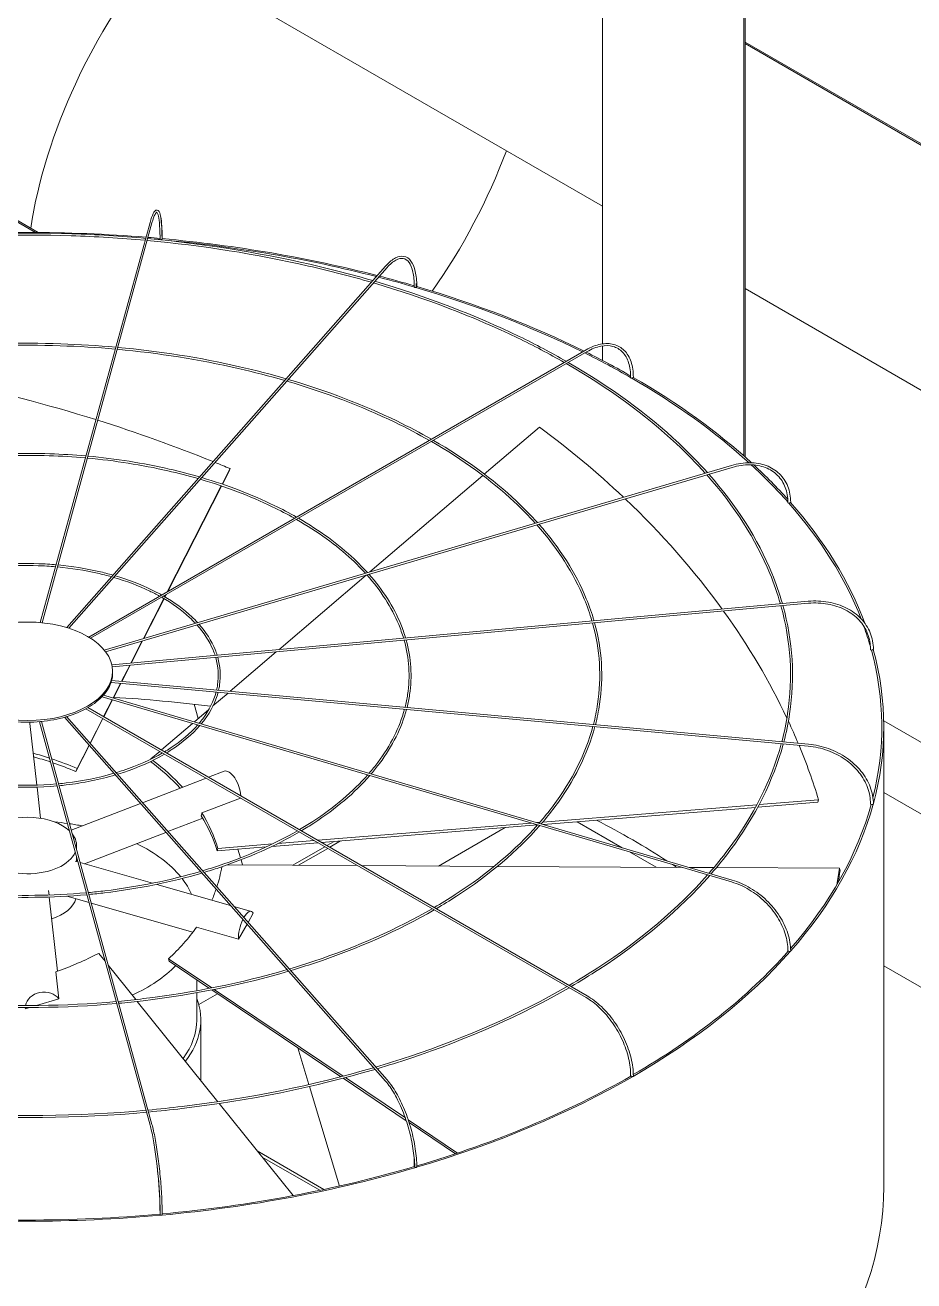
# Model space of a CAD drawing. Header units: millimetres. Extents: x -312439 to 477422, y -331570 to 212570.
# Drawn here: x 396408.2 to 396680.4, y 106368.8 to 106753.4 of the extents above; entities that cross this region are included whole.
import ezdxf

# ---------------------------------------------------------------- set-up
doc = ezdxf.new("R2010")
doc.units = ezdxf.units.MM

msp = doc.modelspace()

# ---------------------------------------------------------------- linework, layer by layer
at = {"color": 3, "linetype": 'Continuous', "lineweight": 0, "extrusion": (0, 0.816497, 0.57735)}
for p, q in [((396584.973, 106697.956), (396286.485, 106870.288)), ((396584.973, 106870.456), (396584.973, 106655.768)), ((396628.28, 106845.452), (396628.28, 106621.471)), ((396628.713, 106845.202), (396628.713, 106621.088)), ((396412.19, 106689.881), (396166.255, 106831.871)), ((397082.961, 106485.952), (396628.713, 106748.212)), ((397082.961, 106485.452), (396628.713, 106747.712)), ((397082.961, 106410.442), (396628.713, 106672.703)), ((396929.997, 106390.924), (396671.151, 106540.369)), ((396671.171, 106397.756), (396671.171, 106538.496)), ((396671.171, 106518.355), (396899.309, 106386.639)), ((396826.606, 106375.608), (396671.171, 106465.348))]:
    msp.add_line(p, q, dxfattribs=at)
at = {"color": 0, "linetype": 'Continuous', "lineweight": 0, "extrusion": (0, 0.816497, 0.57735)}
for p, q in [((396411.314, 106689.886), (396389.02, 106702.758)), ((396389.453, 106703.008), (396412.19, 106689.881)), ((396412.812, 106570.416), (396446.433, 106692.973)), ((396447.024, 106692.811), (396413.431, 106570.356)), ((396518.573, 106679.575), (396420.891, 106568.89)), ((396421.532, 106568.691), (396519.032, 106679.169)), ((396579.959, 106653.92), (396427.642, 106565.979)), ((396584.973, 106655.132), (396584.973, 106650.711)), ((396580.265, 106653.389), (396428.233, 106565.614)), ((396565.669, 106630.317), (396548.81, 106615.913)), ((396432.403, 106562.021), (396624.569, 106618.551)), ((396432.812, 106561.503), (396624.742, 106617.964)), ((396468.52, 106612.836), (396470.939, 106617.577)), ((396470.568, 106616.61), (396468.625, 106612.801)), ((396470.568, 106616.61), (396470.939, 106617.577)), ((396548.334, 106615.506), (396513.739, 106585.948)), ((396451.704, 106579.872), (396468.239, 106612.285)), ((396468.344, 106612.249), (396451.878, 106579.972)), ((396512.599, 106584.974), (396485.849, 106562.119)), ((396648.046, 106576.951), (396434.747, 106557.446)), ((396444.398, 106565.549), (396450.638, 106577.782)), ((396450.732, 106577.726), (396444.542, 106565.592)), ((396450.917, 106578.328), (396451.193, 106578.869)), ((396451.367, 106578.97), (396451.011, 106578.273)), ((396648.102, 106576.341), (396434.861, 106556.841)), ((396440.534, 106557.975), (396444.014, 106564.798)), ((396444.159, 106564.841), (396440.663, 106557.987)), ((396485.043, 106561.43), (396470.959, 106549.396)), ((396434.964, 106555.007), (396434.964, 106555.507)), ((396437.708, 106552.437), (396440.205, 106557.33)), ((396440.334, 106557.342), (396437.826, 106552.426)), ((396434.48, 106552.117), (396648.046, 106532.588)), ((396434.66, 106552.715), (396648.102, 106533.197)), ((396435.117, 106547.357), (396437.409, 106551.849)), ((396437.526, 106551.838), (396435.224, 106547.326)), ((396624.569, 106490.987), (396431.713, 106547.72)), ((396624.742, 106491.575), (396432.173, 106548.224)), ((396432.198, 106541.635), (396434.834, 106546.802)), ((396434.941, 106546.771), (396432.293, 106541.58)), ((396470.308, 106548.841), (396465.702, 106544.905)), ((396426.792, 106544.049), (396579.959, 106455.619)), ((396427.411, 106544.399), (396580.265, 106456.149)), ((396459.909, 106545.405), (396461.218, 106541.073)), ((396464.44, 106543.827), (396460.004, 106540.036)), ((396409.651, 106539.493), (396411.745, 106520.66)), ((396446.433, 106416.565), (396412.551, 106540.076)), ((396413.17, 106540.132), (396447.024, 106416.727)), ((396420.205, 106541.426), (396518.573, 106429.964)), ((396420.856, 106541.614), (396519.032, 106430.369)), ((396428.037, 106533.477), (396431.92, 106541.089)), ((396432.015, 106541.034), (396428.114, 106533.389)), ((396459.448, 106539.562), (396449.908, 106531.41)), ((396427.815, 106532.802), (396423.733, 106524.8)), ((396424.103, 106525.767), (396427.737, 106532.891)), ((396449.414, 106530.988), (396446.71, 106528.678)), ((396446.696, 106528.626), (396446.71, 106528.678)), ((396423.733, 106524.8), (396424.103, 106525.767)), ((396463.641, 106522.774), (396444.112, 106515.262)), ((396469.17, 106524.901), (396464.377, 106523.057)), ((396411.812, 106520.049), (396412.874, 106510.504)), ((396462.276, 106512.125), (396474.165, 106516.698)), ((396650.984, 106515.39), (396632.575, 106513.901)), ((396632.998, 106514.693), (396651.189, 106516.164)), ((396650.984, 106515.39), (396651.189, 106516.164)), ((396443.502, 106515.028), (396422.295, 106506.87)), ((396566.713, 106509.332), (396632.273, 106514.635)), ((396631.846, 106513.842), (396566.904, 106508.589)), ((396462.574, 106510.519), (396451.916, 106506.419)), ((396497.803, 106503.758), (396563.18, 106509.046)), ((396565.135, 106508.446), (396498.955, 106503.093)), ((396555.175, 106507.64), (396534.794, 106495.873)), ((396564.883, 106509.184), (396565.846, 106509.262)), ((396591.042, 106501.488), (396577.288, 106509.429)), ((396451.306, 106506.185), (396426.357, 106496.588)), ((396485.61, 106502.772), (396496.729, 106503.671)), ((396501.474, 106501.639), (396504.813, 106503.567)), ((396423.921, 106502.16), (396423.921, 106500.942)), ((396482.013, 106501.723), (396467.026, 106500.511)), ((396467.026, 106500.511), (396467.232, 106501.286)), ((396467.232, 106501.286), (396483.947, 106502.637)), ((396473.316, 106501.02), (396474.116, 106498.373)), ((396497.881, 106503.006), (396483.75, 106501.863)), ((396499.995, 106501.786), (396490.185, 106496.121)), ((396491.9, 106496.112), (396500.861, 106501.285)), ((396502.799, 106503.404), (396500.608, 106502.139)), ((396601.409, 106495.503), (396593.296, 106500.187)), ((396424.321, 106497.169), (396423.531, 106497.395)), ((396423.921, 106498.627), (396423.921, 106497.283)), ((396447.229, 106490.625), (396425.01, 106496.972)), ((396509.997, 106496.011), (396470.1, 106496.233)), ((396474.293, 106497.785), (396474.77, 106496.207)), ((396551.856, 106495.778), (396511.233, 106496.004)), ((396609.369, 106495.459), (396552.816, 106495.773)), ((396619.141, 106495.404), (396611.581, 106495.446)), ((396657.602, 106495.19), (396619.936, 106495.4)), ((396657.766, 106494.429), (396657.602, 106495.19)), ((396415.488, 106486.996), (396415.332, 106488.4)), ((396471.041, 106483.822), (396448.506, 106490.26)), ((396418.084, 106463.65), (396415.556, 106486.385)), ((396427.744, 106484.694), (396420.948, 106486.636)), ((396459.554, 106475.606), (396428.433, 106484.497)), ((396477.462, 106481.988), (396472.134, 106483.51)), ((396478.057, 106481.426), (396476.453, 106478.615)), ((396473.501, 106473.442), (396460.65, 106477.114)), ((396476.133, 106478.053), (396473.501, 106473.442)), ((396432.681, 106466.695), (396430.725, 106469.135)), ((396442.07, 106454.988), (396433.646, 106465.492)), ((396452.239, 106466.72), (396452.074, 106467.481)), ((396452.074, 106467.481), (396465.358, 106458.554)), ((396464.608, 106458.407), (396452.239, 106466.72)), ((396418.49, 106455.207), (396417.572, 106463.468)), ((396460.746, 106457.689), (396460.746, 106461.003)), ((396504.881, 106431.344), (396465.328, 106457.924)), ((396466.076, 106458.071), (396505.578, 106431.526)), ((396411.627, 106453.167), (396418.49, 106455.207)), ((396467.163, 106423.7), (396442.524, 106454.422)), ((396460.746, 106448.718), (396460.746, 106457.066)), ((396467.054, 106456.764), (396461.331, 106453.459)), ((396408.195, 106452.543), (396408.238, 106452.16)), ((396408.238, 106452.16), (396409.526, 106452.543)), ((396461.971, 106430.175), (396461.971, 106448.718)), ((396491.684, 106440.212), (396495.086, 106428.95)), ((396524.926, 106417.873), (396505.559, 106430.888)), ((396506.255, 106431.071), (396524.637, 106418.717)), ((396495.263, 106428.362), (396504.47, 106397.883)), ((396490.236, 106394.931), (396467.607, 106423.147)), ((396525.525, 106418.121), (396540.616, 106407.979)), ((396539.971, 106407.763), (396525.799, 106417.287)), ((396499.684, 106396.83), (396479.252, 106408.627)), ((396480.746, 106406.764), (396498.417, 106396.562))]:
    msp.add_line(p, q, dxfattribs=at)
at = {"color": 3, "linetype": 'Continuous', "lineweight": 0}
for centre, major_axis, start_param, end_param in [((396486.765, 106718.426), (55.374, 95.91), 1.283548, 2.1650752), ((396486.765, 106718.426), (55.374, 95.91), 4.5561904, 4.9996373), ((396408.946, 106397.756), (-262.225, 0), 0, 2.3561945), ((396408.946, 106397.756), (-262.225, 0), 2.3561945, 3.1415927)]:
    msp.add_ellipse(centre, major_axis=major_axis, ratio=0.5773503, start_param=start_param, end_param=end_param, dxfattribs=at)
at = {"color": 0, "linetype": 'Continuous', "lineweight": 0}
for centre, major_axis, ratio, start_param, end_param in [((396408.946, 106538.496), (-262.225, 0), 0.5773503, 4.5737285, 4.8518651), ((396408.946, 106538.496), (-262.225, 0), 0.5773503, 4.5571855, 4.5713361), ((396408.946, 106538.496), (-261.613, 0), 0.5773503, 4.556469, 4.5713736), ((396449.787, 106687.829), (0.306, -0.001), 0.5647458, 3.1415927, 4.5569919), ((396449.787, 106687.829), (0.306, -0.001), 0.5647458, 4.5569919, 6.1277883), ((396408.946, 106538.496), (-261.613, 0), 0.5773503, 4.2918428, 4.5551023), ((396449.835, 106688.003), (0.306, 0), 0.5773503, 5.7174869, 6.2831853), ((396408.946, 106538.496), (-262.225, 0), 0.5773503, 4.2917243, 4.5546375), ((396408.946, 106538.496), (-261.613, 0), 0.5773503, 4.242585, 4.2890574), ((396408.946, 106538.496), (-262.225, 0), 0.5773503, 4.2438111, 4.2889455), ((396527.677, 106673.217), (0.306, -0.003), 0.5659728, 3.1415927, 4.2460434), ((396527.677, 106673.217), (0.306, -0.003), 0.5659728, 4.2460434, 5.8168397), ((396408.946, 106538.496), (-261.613, 0), 0.5773503, 4.0051997, 4.2408431), ((396527.816, 106673.375), (0.306, 0), 0.5773503, 5.290332, 6.2831853), ((396408.946, 106538.496), (-262.225, 0), 0.5773503, 4.0050166, 4.2406095), ((396408.946, 106538.496), (-261.613, 0), 0.5773503, 3.9286416, 4.0018792), ((396408.946, 106538.496), (-262.225, 0), 0.5773503, 3.9309746, 4.001704), ((396409.316, 106496.78), (-236.033, 90.421), 0.5343599, 4.8289255, 5.0170065), ((396593.934, 106645.424), (0.306, -0.004), 0.5683066, 3.1415927, 3.9346429), ((396593.934, 106645.424), (0.306, -0.004), 0.5683066, 3.9346429, 5.5054392), ((396408.946, 106538.496), (-261.613, 0), 0.5773503, 3.7066773, 3.9265771), ((396594.15, 106645.549), (-0.306, 0), 0.5773503, 1.8326303, 3.1415927), ((396408.946, 106538.496), (-262.225, 0), 0.5773503, 3.705131, 3.9265633), ((396409.316, 106496.78), (-236.033, 90.421), 0.5343599, 4.6778989, 4.8264893), ((396409.151, 106496.588), (244.29, -64.884), 0.7560981, 0.9482496, 1.0897919), ((396409.316, 106496.78), (-236.033, 90.421), 0.5343599, 4.655659, 4.6753292), ((396408.946, 106538.496), (-261.613, 0), 0.5773503, 3.6151503, 3.7017035), ((396408.946, 106538.496), (-262.225, 0), 0.5773503, 3.6198551, 3.6998544), ((396409.151, 106496.588), (244.29, -64.884), 0.7560981, 0.7473423, 0.9452164), ((396642.073, 106607.171), (-0.306, 0.005), 0.5715189, 0, 0.4809344), ((396642.073, 106607.171), (-0.306, 0.005), 0.5715189, 0.4809344, 2.0517307), ((396408.946, 106538.496), (-261.613, 0), 0.5773503, 3.3623861, 3.6122993), ((396642.345, 106607.251), (-0.306, 0), 0.5773503, 1.5184711, 3.1415927), ((396408.946, 106538.496), (-262.225, 0), 0.5773503, 3.3525846, 3.6125039), ((396409.151, 106496.588), (244.29, -64.884), 0.7560981, 0.5676523, 0.7441319), ((396408.946, 106538.496), (-261.613, 0), 0.5773503, 3.3053341, 3.3466211), ((396667.381, 106562.201), (-0.306, 0.006), 0.5752952, 0, 0.1678974), ((396667.381, 106562.201), (-0.306, 0.006), 0.5752952, 0.1678974, 1.7386937), ((396408.946, 106538.496), (-261.613, 0), 0.5773503, 2.9976529, 3.2980059), ((396667.683, 106562.229), (-0.306, 0), 0.5773503, 1.2043118, 3.1415927), ((396408.946, 106538.496), (-262.225, 0), 0.5773503, 2.9856485, 3.2984345), ((396408.837, 106555.007), (-26.126, 0), 0.5773503, 2.9880814, 3.1415927), ((396408.837, 106555.007), (-26.126, 0), 0.5773503, 2.6739221, 2.9809447), ((396408.837, 106555.007), (-26.126, 0), 0.5773503, 2.3597628, 2.6667854), ((396408.946, 106397.256), (-261.613, 0), 0.5773503, 4.4965959, 4.611374), ((396408.837, 106555.007), (-26.126, 0), 0.5773503, 2.0456036, 2.3526262), ((396408.837, 106555.007), (-26.126, 0), 0.5773503, 1.417285, 1.7243076), ((396404.157, 106538.882), (-5.494, -0.611), 0.8148193, 3.1415927, 3.239858), ((396408.837, 106555.007), (-26.126, 0), 0.5773503, 1.7314443, 2.0384669), ((396409.151, 106496.588), (244.29, -64.884), 0.7560981, 0.5274276, 0.562586), ((396409.151, 106496.588), (244.29, -64.884), 0.7560981, 0.4379774, 0.5241031), ((396409.316, 106496.78), (56.639, -21.698), 0.5343599, 1.6636456, 1.7494756), ((396408.946, 106495.813), (-56.639, 21.698), 0.5343599, 4.7930664, 4.8825345), ((396409.316, 106496.78), (56.639, -21.698), 0.5343599, 1.5140664, 1.6514841), ((396408.946, 106495.813), (-56.639, 21.698), 0.5343599, 4.655659, 4.78086), ((396408.946, 106495.813), (58.621, -15.57), 0.7560981, 0.8715668, 1.0888975), ((396409.151, 106496.588), (58.621, -15.57), 0.7560981, 1.0889957, 1.0897919), ((396409.151, 106496.588), (58.621, -15.57), 0.7560981, 0.8588781, 1.0770864), ((396471.155, 106519.742), (-1.984, 5.159), 0.4527097, 4.0715694, 6.2831853), ((396408.946, 106495.813), (58.621, -15.57), 0.7560981, 0.4379774, 0.6726233), ((396409.151, 106496.588), (58.621, -15.57), 0.7560981, 0.4379774, 0.6748983), ((396408.946, 106538.496), (-261.613, 0), 0.5773503, 2.6753447, 2.9836943), ((396408.946, 106538.496), (-262.225, 0), 0.5773503, 2.6707914, 2.9843582), ((396667.381, 106514.917), (-0.306, 0.006), 0.5792658, 0, 1.4246091), ((396667.683, 106514.889), (-0.306, 0), 0.5773503, 0.8901525, 3.1415927), ((396408.946, 106502.16), (-14.976, 0), 0.5773503, 3.6916997, 5.4977871), ((396408.946, 106479.848), (-51.8, 0), 0.5773503, 4.4755897, 4.5522282), ((396408.946, 106479.848), (-51.8, 0), 0.5773503, 4.3841689, 4.46244), ((396408.946, 106397.256), (-261.613, 0), 0.5773503, 3.867145, 3.9833748), ((396408.946, 106502.16), (-14.976, 0), 0.5773503, 3.0357663, 3.5615783), ((396408.946, 106502.16), (-14.976, 0), 0.5773503, 0.1968015, 2.9056449), ((396408.946, 106479.848), (-51.8, 0), 0.5773503, 3.5810046, 4.0125195), ((396408.946, 106397.256), (-261.613, 0), 0.5773503, 3.8494737, 3.8569689), ((396408.946, 106479.848), (-51.8, 0), 0.5773503, 3.3906549, 3.5616615), ((396408.781, 106496.574), (59.282, 12.821), 0.7719474, 5.8595474, 5.99043), ((396408.781, 106496.574), (247.048, 53.431), 0.7719474, 5.9775334, 6.0030301), ((396408.946, 106495.813), (247.048, 53.431), 0.7719474, 5.9850347, 6.0030301), ((396408.781, 106496.574), (59.282, 12.821), 0.7719474, 5.7736505, 5.8452628), ((396408.946, 106487.253), (-14.976, 0), 0.5773503, 2.0838772, 2.9778132), ((396475.944, 106476.673), (1.518, 5.315), 0.3621096, 5.9116388, 7.2697762), ((396408.781, 106496.574), (59.282, 12.821), 0.7719474, 5.3512156, 5.5881365), ((396475.944, 106476.673), (1.518, 5.315), 0.3621096, 1.1204156, 2.3231422), ((396408.575, 106496.752), (-56.425, -22.248), 0.5660586, 1.5074553, 1.7443762), ((396408.946, 106538.496), (-262.225, 0), 0.5773503, 2.0421116, 2.6702774), ((396408.946, 106538.496), (-261.613, 0), 0.5773503, 2.358999, 2.669365), ((396642.073, 106469.947), (-0.306, 0.005), 0.5830421, 0, 1.1094484), ((396642.345, 106469.867), (-0.306, 0), 0.5773503, 0.5759933, 3.1415927), ((396408.946, 106479.848), (-51.8, 0), 0.5773503, 2.2375498, 2.6358707), ((396413.735, 106452.744), (5.494, 0.611), 0.8148193, 0.440938, 2.9148909), ((396408.946, 106448.718), (-53.025, 0), 0.5773503, 2.7158894, 3.3569527), ((396413.735, 106452.744), (5.494, 0.611), 0.8148193, 3.0505707, 3.1356266), ((396408.946, 106448.718), (-51.8, 0), 0.5773503, 2.7364581, 3.1415927), ((396408.946, 106538.496), (-261.613, 0), 0.5773503, 2.0437737, 2.355024), ((396593.934, 106431.693), (-0.306, 0.004), 0.5862544, 0, 0.7932918), ((396594.15, 106431.568), (-0.306, 0), 0.5773503, 0.261834, 3.1415927), ((396408.946, 106538.496), (-262.225, 0), 0.5773503, 1.7280308, 2.0415976), ((396408.946, 106538.496), (-261.613, 0), 0.5773503, 1.7289191, 2.0406845), ((396527.677, 106403.9), (-0.306, 0.003), 0.5885883, 0, 0.4763277), ((396527.816, 106403.743), (-0.306, 0), 0.5773503, 0, 3.1415927), ((396408.946, 106538.496), (-262.225, 0), 0.5773503, 1.4139544, 1.727034), ((396408.946, 106538.496), (-261.613, 0), 0.5773503, 1.41439, 1.726367), ((396449.787, 106389.289), (-0.306, 0.001), 0.5898153, 0, 0.1588369), ((396449.835, 106389.114), (-0.306, 0), 0.5773503, 0, 3.1415927)]:
    msp.add_ellipse(centre, major_axis=major_axis, ratio=ratio, start_param=start_param, end_param=end_param, dxfattribs=at)
msp.add_ellipse((396408.837, 106555.507), major_axis=(-26.126, 0), ratio=0.5773503, dxfattribs=at)
for points, knots in [([(396450.141, 106688.003), (396450.141, 106689.707), (396450.089, 106691.224), (396449.886, 106693.743), (396449.737, 106694.742), (396449.335, 106696.164), (396449.11, 106696.679), (396448.324, 106696.794), (396448.076, 106696.647), (396447.525, 106696.061), (396447.217, 106695.407), (396446.738, 106694.025), (396446.585, 106693.527), (396446.433, 106692.973)], [4.712389, 4.712389, 4.712389, 4.712389, 5.0265482, 5.0265482, 5.3407075, 5.3407075, 5.6548668, 5.6548668, 5.8236028, 5.8236028, 6.1377621, 6.1377621, 6.2831853, 6.2831853, 6.2831853, 6.2831853]), ([(396447.024, 106692.811), (396447.342, 106693.972), (396447.662, 106694.863), (396448.218, 106695.944), (396448.467, 106696.094), (396448.494, 106696.094), (396448.698, 106695.945), (396449.051, 106694.78), (396449.195, 106693.93), (396449.406, 106691.687), (396449.468, 106690.257), (396449.481, 106688.369), (396449.481, 106688.101), (396449.48, 106687.83)], [0, 0, 0, 0, 0.3152669, 0.3152669, 0.6094726, 0.6094726, 0.9267406, 0.9267406, 1.2208373, 1.2208373, 1.5356304, 1.5356304, 1.5863402, 1.5863402, 1.5863402, 1.5863402]), ([(396449.759, 106694.139), (396449.768, 106694.079), (396449.777, 106694.017), (396449.929, 106692.93), (396450.023, 106691.627), (396450.086, 106689.389), (396450.095, 106688.629), (396450.093, 106687.829)], [1.10131175, 1.10131175, 1.10131175, 1.10131175, 1.12076762, 1.12076762, 1.43803566, 1.43803566, 1.5863026, 1.5863026, 1.5863026, 1.5863026]), ([(396445.095, 106688.093), (396437.6, 106688.771), (396430.048, 106689.239), (396405.82, 106690.054), (396389.062, 106689.584), (396372.58, 106688.093)], [5.342386, 5.342386, 5.342386, 5.342386, 5.43953692, 5.43953692, 5.65318828, 5.65318828, 5.65318828, 5.65318828]), ([(396444.93, 106687.493), (396437.412, 106688.171), (396429.836, 106688.637), (396405.718, 106689.436), (396389.095, 106688.967), (396372.745, 106687.493)], [5.34285963, 5.34285963, 5.34285963, 5.34285963, 5.44045758, 5.44045758, 5.65271466, 5.65271466, 5.65271466, 5.65271466]), ([(396514.209, 106674.63), (396507.932, 106676.459), (396501.511, 106678.125), (396479.061, 106683.259), (396462.454, 106685.886), (396445.55, 106687.437)], [5.03043397, 5.03043397, 5.03043397, 5.03043397, 5.12064091, 5.12064091, 5.34017784, 5.34017784, 5.34017784, 5.34017784]), ([(396514.657, 106675.138), (396508.369, 106676.976), (396501.938, 106678.65), (396479.399, 106683.824), (396462.706, 106686.473), (396445.714, 106688.037)], [5.02911205, 5.02911205, 5.02911205, 5.02911205, 5.11935362, 5.11935362, 5.33970837, 5.33970837, 5.33970837, 5.33970837]), ([(396528.122, 106673.375), (396528.122, 106675.09), (396527.971, 106676.639), (396527.375, 106679.265), (396526.93, 106680.343), (396525.749, 106681.928), (396525.001, 106682.434), (396523.36, 106682.718), (396522.501, 106682.545), (396520.688, 106681.625), (396519.723, 106680.839), (396518.699, 106679.716), (396518.636, 106679.646), (396518.573, 106679.575)], [4.712389, 4.712389, 4.712389, 4.712389, 5.0265482, 5.0265482, 5.3407075, 5.3407075, 5.6548668, 5.6548668, 5.9484515, 5.9484515, 6.2626108, 6.2626108, 6.2831853, 6.2831853, 6.2831853, 6.2831853]), ([(396519.032, 106679.169), (396519.946, 106680.205), (396520.854, 106680.971), (396522.537, 106681.893), (396523.303, 106682.049), (396524.645, 106681.814), (396525.242, 106681.42), (396526.269, 106680.022), (396526.685, 106679.017), (396527.237, 106676.514), (396527.377, 106675.023), (396527.371, 106673.316), (396527.371, 106673.268), (396527.37, 106673.22)], [0, 0, 0, 0, 0.3146448, 0.3146448, 0.6289116, 0.6289116, 0.9461796, 0.9461796, 1.2634477, 1.2634477, 1.5772832, 1.5772832, 1.5863402, 1.5863402, 1.5863402, 1.5863402]), ([(396573.31, 106650.081), (396568.707, 106652.71), (396563.915, 106655.228), (396545.417, 106664.168), (396530.594, 106669.82), (396514.859, 106674.44)], [4.71777189, 4.71777189, 4.71777189, 4.71777189, 4.80086127, 4.80086127, 5.02732174, 5.02732174, 5.02732174, 5.02732174]), ([(396573.924, 106650.435), (396569.31, 106653.081), (396564.505, 106655.615), (396545.956, 106664.611), (396531.089, 106670.298), (396515.306, 106674.947)], [4.71590946, 4.71590946, 4.71590946, 4.71590946, 4.79913358, 4.79913358, 5.02600568, 5.02600568, 5.02600568, 5.02600568]), ([(396527.974, 106674.229), (396527.979, 106674.025), (396527.983, 106673.818), (396527.984, 106673.479), (396527.984, 106673.348), (396527.983, 106673.216)], [7.805980691, 7.805980691, 7.805980691, 7.805980691, 7.845140151, 7.845140151, 7.869416781, 7.869416781, 7.869416781, 7.869416781]), ([(396435.952, 106654.765), (396430.368, 106655.268), (396424.742, 106655.616), (396406.625, 106656.228), (396394.071, 106655.878), (396381.723, 106654.765)], [5.34296141, 5.34296141, 5.34296141, 5.34296141, 5.43938168, 5.43938168, 5.65261288, 5.65261288, 5.65261288, 5.65261288]), ([(396435.787, 106654.165), (396430.18, 106654.668), (396424.531, 106655.014), (396406.522, 106655.609), (396394.104, 106655.261), (396381.888, 106654.165)], [5.34359392, 5.34359392, 5.34359392, 5.34359392, 5.44060854, 5.44060854, 5.65198037, 5.65198037, 5.65198037, 5.65198037]), ([(396487.676, 106644.565), (396483.023, 106645.917), (396478.265, 106647.148), (396461.504, 106650.979), (396449.067, 106652.946), (396436.407, 106654.109)], [5.03177949, 5.03177949, 5.03177949, 5.03177949, 5.12085286, 5.12085286, 5.34001919, 5.34001919, 5.34001919, 5.34001919]), ([(396488.124, 106645.073), (396483.461, 106646.433), (396478.693, 106647.673), (396461.842, 106651.544), (396449.319, 106653.533), (396436.571, 106654.709)], [5.03001504, 5.03001504, 5.03001504, 5.03001504, 5.11913743, 5.11913743, 5.33939405, 5.33939405, 5.33939405, 5.33939405]), ([(396594.457, 106645.549), (396594.457, 106647.275), (396594.22, 106648.87), (396593.287, 106651.649), (396592.588, 106652.833), (396590.79, 106654.653), (396589.691, 106655.289), (396587.223, 106655.94), (396585.857, 106655.957), (396582.992, 106655.388), (396581.493, 106654.8), (396579.985, 106653.935), (396579.972, 106653.927), (396579.959, 106653.92)], [3.1415927, 3.1415927, 3.1415927, 3.1415927, 3.4557519, 3.4557519, 3.7699112, 3.7699112, 4.0826965, 4.0826965, 4.3954482, 4.3954482, 4.7096075, 4.7096075, 4.712389, 4.712389, 4.712389, 4.712389]), ([(396580.265, 106653.389), (396581.703, 106654.219), (396583.134, 106654.78), (396585.834, 106655.315), (396587.1, 106655.29), (396589.352, 106654.676), (396590.338, 106654.089), (396591.961, 106652.395), (396592.597, 106651.287), (396593.442, 106648.639), (396593.65, 106647.102), (396593.628, 106645.428)], [1.5707963, 1.5707963, 1.5707963, 1.5707963, 1.8880644, 1.8880644, 2.2053324, 2.2053324, 2.5226004, 2.5226004, 2.8398685, 2.8398685, 3.1571365, 3.1571365, 3.1571365, 3.1571365]), ([(396616.502, 106616.178), (396613.765, 106619.231), (396610.826, 106622.224), (396598.145, 106634.059), (396586.787, 106642.327), (396573.924, 106649.729)], [4.40451603, 4.40451603, 4.40451603, 4.40451603, 4.48100319, 4.48100319, 4.71406654, 4.71406654, 4.71406654, 4.71406654]), ([(396617.152, 106616.369), (396614.42, 106619.431), (396611.486, 106622.433), (396598.796, 106634.329), (396587.42, 106642.642), (396574.537, 106650.082)], [4.40270972, 4.40270972, 4.40270972, 4.40270972, 4.47899466, 4.47899466, 4.71221436, 4.71221436, 4.71221436, 4.71221436]), ([(396531.986, 106626.223), (396528.593, 106628.153), (396525.064, 106630.004), (396511.256, 106636.673), (396500.133, 106640.912), (396488.326, 106644.376)], [4.7196458, 4.7196458, 4.7196458, 4.7196458, 4.80114658, 4.80114658, 5.02763075, 5.02763075, 5.02763075, 5.02763075]), ([(396532.6, 106626.577), (396529.196, 106628.524), (396525.654, 106630.39), (396511.794, 106637.116), (396500.628, 106641.39), (396488.773, 106644.883)], [4.71715813, 4.71715813, 4.71715813, 4.71715813, 4.79884427, 4.79884427, 5.02587671, 5.02587671, 5.02587671, 5.02587671]), ([(396564.435, 106600.861), (396562.424, 106603.092), (396560.269, 106605.28), (396550.802, 106614.108), (396542.268, 106620.316), (396532.601, 106625.871)], [4.40671458, 4.40671458, 4.40671458, 4.40671458, 4.48133637, 4.48133637, 4.71470569, 4.71470569, 4.71470569, 4.71470569]), ([(396565.086, 106601.053), (396563.079, 106603.292), (396560.929, 106605.489), (396551.454, 106614.378), (396542.901, 106620.63), (396533.214, 106626.224)], [4.40429576, 4.40429576, 4.40429576, 4.40429576, 4.47865981, 4.47865981, 4.7122362, 4.7122362, 4.7122362, 4.7122362]), ([(396426.812, 106621.448), (396423.138, 106621.777), (396419.438, 106622.005), (396407.428, 106622.412), (396399.078, 106622.183), (396390.863, 106621.448)], [5.34408303, 5.34408303, 5.34408303, 5.34408303, 5.43906993, 5.43906993, 5.65149126, 5.65149126, 5.65149126, 5.65149126]), ([(396426.647, 106620.848), (396422.95, 106621.177), (396419.226, 106621.403), (396407.326, 106621.794), (396399.111, 106621.567), (396391.028, 106620.848)], [5.34503474, 5.34503474, 5.34503474, 5.34503474, 5.44090812, 5.44090812, 5.65053954, 5.65053954, 5.65053954, 5.65053954]), ([(396461.151, 106614.509), (396458.12, 106615.384), (396455.023, 106616.182), (396443.948, 106618.71), (396435.682, 106620.017), (396427.267, 106620.792)], [5.03439168, 5.03439168, 5.03439168, 5.03439168, 5.12127422, 5.12127422, 5.3396756, 5.3396756, 5.3396756, 5.3396756]), ([(396461.599, 106615.017), (396458.558, 106615.9), (396455.45, 106616.707), (396444.286, 106619.275), (396435.934, 106620.604), (396427.432, 106621.392)], [5.03173968, 5.03173968, 5.03173968, 5.03173968, 5.11870396, 5.11870396, 5.33874043, 5.33874043, 5.33874043, 5.33874043]), ([(396642.652, 106607.251), (396642.652, 106608.984), (396642.352, 106610.633), (396641.177, 106613.603), (396640.3, 106614.922), (396638.059, 106617.089), (396636.696, 106617.937), (396633.625, 106619.078), (396631.918, 106619.372), (396628.329, 106619.385), (396626.448, 106619.104), (396624.569, 106618.551)], [4.712389, 4.712389, 4.712389, 4.712389, 5.0265482, 5.0265482, 5.3407075, 5.3407075, 5.6548668, 5.6548668, 5.969026, 5.969026, 6.2831853, 6.2831853, 6.2831853, 6.2831853]), ([(396639.503, 106576.169), (396638.616, 106579.278), (396637.539, 106582.369), (396631.961, 106595.906), (396625.459, 106606.082), (396616.953, 106615.672)], [4.09036759, 4.09036759, 4.09036759, 4.09036759, 4.16055829, 4.16055829, 4.40029723, 4.40029723, 4.40029723, 4.40029723]), ([(396640.124, 106576.226), (396639.238, 106579.345), (396638.163, 106582.446), (396632.591, 106596.036), (396626.095, 106606.246), (396617.602, 106615.863)], [4.08953528, 4.08953528, 4.08953528, 4.08953528, 4.15944113, 4.15944113, 4.39851052, 4.39851052, 4.39851052, 4.39851052]), ([(396624.742, 106617.964), (396626.558, 106618.498), (396628.371, 106618.765), (396631.805, 106618.742), (396633.427, 106618.452), (396636.319, 106617.352), (396637.59, 106616.542), (396639.664, 106614.484), (396640.469, 106613.235), (396641.534, 106610.412), (396641.794, 106608.837), (396641.766, 106607.176)], [0, 0, 0, 0, 0.317268, 0.317268, 0.6345361, 0.6345361, 0.9518041, 0.9518041, 1.2690722, 1.2690722, 1.5863402, 1.5863402, 1.5863402, 1.5863402]), ([(396490.671, 106602.369), (396488.486, 106603.604), (396486.217, 106604.789), (396477.097, 106609.188), (396469.677, 106612.013), (396461.801, 106614.32)], [4.72327264, 4.72327264, 4.72327264, 4.72327264, 4.80171455, 4.80171455, 5.02817129, 5.02817129, 5.02817129, 5.02817129]), ([(396491.286, 106602.725), (396489.089, 106603.975), (396486.807, 106605.175), (396477.636, 106609.631), (396470.172, 106612.49), (396462.249, 106614.827)], [4.71952861, 4.71952861, 4.71952861, 4.71952861, 4.7982649, 4.7982649, 5.02554265, 5.02554265, 5.02554265, 5.02554265]), ([(396512.374, 106585.546), (396511.088, 106586.958), (396509.715, 106588.344), (396503.463, 106594.167), (396497.754, 106598.311), (396491.288, 106602.018)], [4.41096312, 4.41096312, 4.41096312, 4.41096312, 4.4820009, 4.4820009, 4.71586354, 4.71586354, 4.71586354, 4.71586354]), ([(396513.027, 106585.738), (396511.745, 106587.159), (396510.376, 106588.553), (396504.114, 106594.437), (396498.388, 106598.625), (396491.901, 106602.372)], [4.40730528, 4.40730528, 4.40730528, 4.40730528, 4.47799052, 4.47799052, 4.71216027, 4.71216027, 4.71216027, 4.71216027]), ([(396581.792, 106570.892), (396581.138, 106573.154), (396580.349, 106575.403), (396576.184, 106585.502), (396571.291, 106593.15), (396564.887, 106600.356)], [4.09258463, 4.09258463, 4.09258463, 4.09258463, 4.16074385, 4.16074385, 4.40108815, 4.40108815, 4.40108815, 4.40108815]), ([(396582.413, 106570.949), (396581.76, 106573.221), (396580.974, 106575.48), (396576.814, 106585.633), (396571.927, 106593.314), (396565.536, 106600.547)], [4.09145544, 4.09145544, 4.09145544, 4.09145544, 4.15925512, 4.15925512, 4.39870409, 4.39870409, 4.39870409, 4.39870409]), ([(396417.672, 106588.131), (396415.909, 106588.285), (396414.134, 106588.393), (396408.233, 106588.597), (396404.085, 106588.488), (396400.003, 106588.131)], [5.34742678, 5.34742678, 5.34742678, 5.34742678, 5.43812478, 5.43812478, 5.64814751, 5.64814751, 5.64814751, 5.64814751]), ([(396417.507, 106587.531), (396415.721, 106587.685), (396413.922, 106587.791), (396408.13, 106587.979), (396404.118, 106587.872), (396400.167, 106587.531)], [5.34934775, 5.34934775, 5.34934775, 5.34934775, 5.44178794, 5.44178794, 5.64622654, 5.64622654, 5.64622654, 5.64622654]), ([(396434.625, 106584.452), (396433.217, 106584.85), (396431.781, 106585.216), (396426.393, 106586.441), (396422.297, 106587.089), (396418.127, 106587.475)], [5.04221465, 5.04221465, 5.04221465, 5.04221465, 5.12251796, 5.12251796, 5.33864709, 5.33864709, 5.33864709, 5.33864709]), ([(396435.074, 106584.961), (396433.655, 106585.368), (396432.208, 106585.741), (396426.731, 106587.006), (396422.549, 106587.676), (396418.292, 106588.075)], [5.03687901, 5.03687901, 5.03687901, 5.03687901, 5.11739529, 5.11739529, 5.33679188, 5.33679188, 5.33679188, 5.33679188]), ([(396449.971, 106578.871), (396448.983, 106579.426), (396447.961, 106579.96), (396443.477, 106582.146), (396439.717, 106583.591), (396435.724, 106584.772)], [4.72658474, 4.72658474, 4.72658474, 4.72658474, 4.79652126, 4.79652126, 5.0245472, 5.0245472, 5.0245472, 5.0245472]), ([(396524.083, 106565.615), (396523.661, 106567.033), (396523.161, 106568.444), (396520.409, 106575.107), (396517.127, 106580.222), (396512.829, 106585.042)], [4.09685918, 4.09685918, 4.09685918, 4.09685918, 4.16111414, 4.16111414, 4.40251946, 4.40251946, 4.40251946, 4.40251946]), ([(396524.705, 106565.672), (396524.285, 106567.101), (396523.786, 106568.521), (396521.039, 106575.237), (396517.763, 106580.386), (396513.478, 106585.233)], [4.09510983, 4.09510983, 4.09510983, 4.09510983, 4.15888353, 4.15888353, 4.39893942, 4.39893942, 4.39893942, 4.39893942]), ([(396449.353, 106578.514), (396448.378, 106579.053), (396447.37, 106579.573), (396442.939, 106581.704), (396439.222, 106583.113), (396435.276, 106584.265)], [4.73414686, 4.73414686, 4.73414686, 4.73414686, 4.80339703, 4.80339703, 5.02979007, 5.02979007, 5.02979007, 5.02979007]), ([(396460.308, 106570.23), (396459.75, 106570.824), (396459.161, 106571.408), (396456.123, 106574.225), (396453.241, 106576.306), (396449.974, 106578.166)], [4.42373247, 4.42373247, 4.42373247, 4.42373247, 4.48397953, 4.48397953, 4.71933502, 4.71933502, 4.71933502, 4.71933502]), ([(396460.965, 106570.423), (396460.409, 106571.025), (396459.823, 106571.617), (396456.774, 106574.495), (396453.874, 106576.621), (396450.588, 106578.52)], [4.41624247, 4.41624247, 4.41624247, 4.41624247, 4.47598634, 4.47598634, 4.71193426, 4.71193426, 4.71193426, 4.71193426]), ([(396667.989, 106562.229), (396667.989, 106563.965), (396667.656, 106565.673), (396666.357, 106568.859), (396665.392, 106570.336), (396662.927, 106572.915), (396661.429, 106574.016), (396658.049, 106575.737), (396656.168, 106576.357), (396652.206, 106577.059), (396650.126, 106577.141), (396648.046, 106576.951)], [4.712389, 4.712389, 4.712389, 4.712389, 5.0265482, 5.0265482, 5.3407075, 5.3407075, 5.6548668, 5.6548668, 5.969026, 5.969026, 6.2831853, 6.2831853, 6.2831853, 6.2831853]), ([(396639.935, 106533.944), (396640.691, 106536.8), (396641.287, 106539.67), (396643.388, 106553.548), (396642.698, 106564.664), (396639.672, 106575.57)], [3.77541609, 3.77541609, 3.77541609, 3.77541609, 3.83978539, 3.83978539, 4.08585643, 4.08585643, 4.08585643, 4.08585643]), ([(396640.553, 106533.888), (396641.307, 106536.751), (396641.902, 106539.628), (396643.999, 106553.544), (396643.31, 106564.694), (396640.292, 106575.627)], [3.77616248, 3.77616248, 3.77616248, 3.77616248, 3.84020832, 3.84020832, 4.08505688, 4.08505688, 4.08505688, 4.08505688]), ([(396648.102, 106576.341), (396650.118, 106576.525), (396652.132, 106576.443), (396655.955, 106575.754), (396657.764, 106575.149), (396660.995, 106573.478), (396662.417, 106572.413), (396664.736, 106569.934), (396665.633, 106568.521), (396666.818, 106565.483), (396667.105, 106563.858), (396667.074, 106562.207)], [6.2831853, 6.2831853, 6.2831853, 6.2831853, 6.6004533, 6.6004533, 6.9177214, 6.9177214, 7.2349894, 7.2349894, 7.5522575, 7.5522575, 7.8695255, 7.8695255, 7.8695255, 7.8695255]), ([(396466.367, 106560.337), (396466.183, 106560.913), (396465.972, 106561.486), (396464.633, 106564.711), (396462.963, 106567.294), (396460.77, 106569.727)], [4.10975269, 4.10975269, 4.10975269, 4.10975269, 4.16221832, 4.16221832, 4.40682155, 4.40682155, 4.40682155, 4.40682155]), ([(396466.991, 106560.394), (396466.808, 106560.98), (396466.598, 106561.563), (396465.264, 106564.842), (396463.599, 106567.459), (396461.421, 106569.919)], [4.10592526, 4.10592526, 4.10592526, 4.10592526, 4.15777238, 4.15777238, 4.39963811, 4.39963811, 4.39963811, 4.39963811]), ([(396582.23, 106539.221), (396582.772, 106541.295), (396583.201, 106543.378), (396584.771, 106553.737), (396584.248, 106562.094), (396581.962, 106570.293)], [3.77736844, 3.77736844, 3.77736844, 3.77736844, 3.83971259, 3.83971259, 4.08656564, 4.08656564, 4.08656564, 4.08656564]), ([(396582.848, 106539.164), (396583.388, 106541.245), (396583.816, 106543.336), (396585.382, 106553.733), (396584.86, 106562.124), (396582.582, 106570.349)], [3.77834287, 3.77834287, 3.77834287, 3.77834287, 3.84027623, 3.84027623, 4.08549455, 4.08549455, 4.08549455, 4.08549455]), ([(396525.139, 106544.442), (396525.467, 106545.744), (396525.73, 106547.051), (396526.764, 106553.929), (396526.41, 106559.558), (396524.876, 106565.073)], [3.78251471, 3.78251471, 3.78251471, 3.78251471, 3.8404098, 3.8404098, 4.0861992, 4.0861992, 4.0861992, 4.0861992]), ([(396524.522, 106544.498), (396524.851, 106545.793), (396525.115, 106547.094), (396526.153, 106553.934), (396525.798, 106559.528), (396524.256, 106565.016)], [3.78111281, 3.78111281, 3.78111281, 3.78111281, 3.83956511, 3.83956511, 4.08781837, 4.08781837, 4.08781837, 4.08781837]), ([(396466.808, 106549.776), (396466.929, 106550.291), (396467.029, 106550.809), (396467.536, 106554.13), (396467.348, 106556.961), (396466.549, 106559.739)], [3.79241111, 3.79241111, 3.79241111, 3.79241111, 3.83910744, 3.83910744, 4.09159713, 4.09159713, 4.09159713, 4.09159713]), ([(396467.424, 106549.719), (396467.544, 106550.242), (396467.644, 106550.767), (396468.146, 106554.126), (396467.96, 106556.991), (396467.169, 106559.796)], [3.79485754, 3.79485754, 3.79485754, 3.79485754, 3.8407928, 3.8407928, 4.08828416, 4.08828416, 4.08828416, 4.08828416]), ([(396461.476, 106539.603), (396461.857, 106540.055), (396462.22, 106540.512), (396464.53, 106543.597), (396465.907, 106546.361), (396466.657, 106549.174)], [3.47410339, 3.47410339, 3.47410339, 3.47410339, 3.51894345, 3.51894345, 3.77424927, 3.77424927, 3.77424927, 3.77424927]), ([(396462.116, 106539.415), (396462.46, 106539.829), (396462.789, 106540.248), (396465.108, 106543.362), (396466.516, 106546.209), (396467.276, 106549.118)], [3.48078418, 3.48078418, 3.48078418, 3.48078418, 3.52099532, 3.52099532, 3.77722211, 3.77722211, 3.77722211, 3.77722211]), ([(396513.538, 106524.288), (396514.484, 106525.385), (396515.378, 106526.496), (396520.11, 106532.825), (396522.852, 106538.308), (396524.364, 106543.897)], [3.46491265, 3.46491265, 3.46491265, 3.46491265, 3.51947788, 3.51947788, 3.77207122, 3.77207122, 3.77207122, 3.77207122]), ([(396514.182, 106524.099), (396515.089, 106525.158), (396515.947, 106526.232), (396520.688, 106532.59), (396523.461, 106538.157), (396524.983, 106543.841)], [3.46836695, 3.46836695, 3.46836695, 3.46836695, 3.52050672, 3.52050672, 3.77360482, 3.77360482, 3.77360482, 3.77360482]), ([(396450.852, 106530.866), (396451.447, 106531.22), (396452.03, 106531.581), (396455.931, 106534.112), (396458.775, 106536.521), (396461.037, 106539.094)], [3.15594616, 3.15594616, 3.15594616, 3.15594616, 3.1998122, 3.1998122, 3.45718678, 3.45718678, 3.45718678, 3.45718678]), ([(396451.459, 106530.515), (396451.964, 106530.82), (396452.459, 106531.129), (396456.404, 106533.691), (396459.351, 106536.205), (396461.684, 106538.904)], [3.16311142, 3.16311142, 3.16311142, 3.16311142, 3.20013863, 3.20013863, 3.46418527, 3.46418527, 3.46418527, 3.46418527]), ([(396565.597, 106508.974), (396567.11, 106510.714), (396568.536, 106512.48), (396575.69, 106522.053), (396579.797, 106530.256), (396582.07, 106538.621)], [3.46185589, 3.46185589, 3.46185589, 3.46185589, 3.51965328, 3.51965328, 3.77134922, 3.77134922, 3.77134922, 3.77134922]), ([(396566.243, 106508.784), (396567.715, 106510.488), (396569.105, 106512.216), (396576.268, 106521.818), (396580.406, 106530.104), (396582.69, 106538.564)], [3.46418406, 3.46418406, 3.46418406, 3.46418406, 3.52033986, 3.52033986, 3.7723822, 3.7723822, 3.7723822, 3.7723822]), ([(396435.988, 106524.468), (396436.728, 106524.691), (396437.46, 106524.924), (396442.585, 106526.635), (396446.651, 106528.438), (396450.243, 106530.51)], [2.837842, 2.837842, 2.837842, 2.837842, 2.88061564, 2.88061564, 3.14113288, 3.14113288, 3.14113288, 3.14113288]), ([(396617.647, 106493.662), (396619.731, 106496.049), (396621.691, 106498.472), (396631.267, 106511.289), (396636.738, 106522.208), (396639.774, 106533.344)], [3.46025293, 3.46025293, 3.46025293, 3.46025293, 3.51974047, 3.51974047, 3.77090484, 3.77090484, 3.77090484, 3.77090484]), ([(396618.294, 106493.472), (396620.337, 106495.822), (396622.261, 106498.208), (396631.845, 106511.054), (396637.347, 106522.056), (396640.393, 106533.287)], [3.4620089, 3.4620089, 3.4620089, 3.4620089, 3.52025567, 3.52025567, 3.77168417, 3.77168417, 3.77168417, 3.77168417]), ([(396648.046, 106532.588), (396650.062, 106532.403), (396652.078, 106531.952), (396655.909, 106530.562), (396657.723, 106529.623), (396660.967, 106527.353), (396662.396, 106526.022), (396664.727, 106523.104), (396665.628, 106521.517), (396666.818, 106518.249), (396667.105, 106516.568), (396667.074, 106514.923)], [0, 0, 0, 0, 0.317268, 0.317268, 0.6345361, 0.6345361, 0.9518041, 0.9518041, 1.2690722, 1.2690722, 1.5863402, 1.5863402, 1.5863402, 1.5863402]), ([(396667.989, 106514.889), (396667.989, 106516.626), (396667.657, 106518.39), (396666.363, 106521.8), (396665.402, 106523.446), (396662.949, 106526.46), (396661.458, 106527.829), (396658.09, 106530.16), (396656.215, 106531.121), (396652.26, 106532.545), (396650.182, 106533.007), (396648.102, 106533.197)], [4.712389, 4.712389, 4.712389, 4.712389, 5.0265482, 5.0265482, 5.3407075, 5.3407075, 5.6548668, 5.6548668, 5.969026, 5.969026, 6.2831853, 6.2831853, 6.2831853, 6.2831853]), ([(396436.433, 106523.963), (396437.065, 106524.156), (396437.692, 106524.356), (396442.899, 106526.09), (396447.13, 106527.976), (396450.855, 106530.157)], [2.84298262, 2.84298262, 2.84298262, 2.84298262, 2.8793398, 2.8793398, 3.14846238, 3.14846238, 3.14846238, 3.14846238]), ([(396418.399, 106521.072), (396419.194, 106521.148), (396419.987, 106521.233), (396425.829, 106521.935), (396430.74, 106522.929), (396435.341, 106524.275)], [2.52003494, 2.52003494, 2.52003494, 2.52003494, 2.56128493, 2.56128493, 2.82541727, 2.82541727, 2.82541727, 2.82541727]), ([(396418.564, 106520.472), (396419.277, 106520.541), (396419.989, 106520.618), (396425.936, 106521.323), (396431.028, 106522.357), (396435.788, 106523.769)], [2.52186126, 2.52186126, 2.52186126, 2.52186126, 2.55867334, 2.55867334, 2.83065097, 2.83065097, 2.83065097, 2.83065097]), ([(396492.167, 106507.012), (396493.566, 106507.832), (396494.928, 106508.672), (396502.896, 106513.842), (396508.571, 106518.645), (396513.095, 106523.78)], [3.14877196, 3.14877196, 3.14877196, 3.14877196, 3.19991213, 3.19991213, 3.45646828, 3.45646828, 3.45646828, 3.45646828]), ([(396492.777, 106506.66), (396494.083, 106507.431), (396495.357, 106508.22), (396503.369, 106513.421), (396509.148, 106518.329), (396513.742, 106523.59)], [3.15241617, 3.15241617, 3.15241617, 3.15241617, 3.2000755, 3.2000755, 3.46000178, 3.46000178, 3.46000178, 3.46000178]), ([(396399.73, 106520.414), (396400.446, 106520.35), (396401.165, 106520.293), (396407.218, 106519.878), (396412.638, 106519.936), (396417.944, 106520.414)], [2.20116261, 2.20116261, 2.20116261, 2.20116261, 2.23802396, 2.23802396, 2.51122637, 2.51122637, 2.51122637, 2.51122637]), ([(396399.895, 106521.015), (396400.646, 106520.948), (396401.399, 106520.889), (396407.345, 106520.495), (396412.616, 106520.554), (396417.78, 106521.015)], [2.2030547, 2.2030547, 2.2030547, 2.2030547, 2.24193573, 2.24193573, 2.50933428, 2.50933428, 2.50933428, 2.50933428]), ([(396462.133, 106511.25), (396462.191, 106511.469), (396462.236, 106511.721), (396462.269, 106512.04), (396462.273, 106512.082), (396462.276, 106512.125)], [27.2141577, 27.2141577, 27.2141577, 27.2141577, 28.9150445, 28.9150445, 29.1719106, 29.1719106, 29.1719106, 29.1719106]), ([(396533.481, 106483.16), (396535.684, 106484.444), (396537.827, 106485.762), (396549.861, 106493.572), (396558.368, 106500.769), (396565.153, 106508.466)], [3.14637947, 3.14637947, 3.14637947, 3.14637947, 3.19994276, 3.19994276, 3.45622926, 3.45622926, 3.45622926, 3.45622926]), ([(396534.091, 106482.807), (396536.201, 106484.043), (396538.256, 106485.31), (396550.334, 106493.15), (396558.945, 106500.453), (396565.8, 106508.275)], [3.14882268, 3.14882268, 3.14882268, 3.14882268, 3.20005174, 3.20005174, 3.4585926, 3.4585926, 3.4585926, 3.4585926]), ([(396462.513, 106494.411), (396464.165, 106494.904), (396465.797, 106495.419), (396476.22, 106498.897), (396484.362, 106502.506), (396491.557, 106506.658)], [2.8326444, 2.8326444, 2.8326444, 2.8326444, 2.88031456, 2.88031456, 3.14136267, 3.14136267, 3.14136267, 3.14136267]), ([(396462.959, 106493.906), (396464.503, 106494.368), (396466.029, 106494.851), (396476.534, 106498.352), (396484.841, 106502.044), (396492.169, 106506.304)], [2.83524734, 2.83524734, 2.83524734, 2.83524734, 2.87967423, 2.87967423, 3.14504801, 3.14504801, 3.14504801, 3.14504801]), ([(396427.539, 106487.755), (396429.233, 106487.913), (396430.921, 106488.093), (396442.755, 106489.509), (396452.625, 106491.508), (396461.865, 106494.22)], [2.51666009, 2.51666009, 2.51666009, 2.51666009, 2.56064993, 2.56064993, 2.826424, 2.826424, 2.826424, 2.826424]), ([(396427.704, 106487.155), (396429.316, 106487.306), (396430.924, 106487.477), (396442.863, 106488.897), (396452.912, 106490.937), (396462.312, 106493.713)], [2.517588, 2.517588, 2.517588, 2.517588, 2.55933958, 2.55933958, 2.82905034, 2.82905034, 2.82905034, 2.82905034]), ([(396574.784, 106459.313), (396577.795, 106461.064), (396580.722, 106462.862), (396596.822, 106473.31), (396608.157, 106482.898), (396617.202, 106493.154)], [3.14512292, 3.14512292, 3.14512292, 3.14512292, 3.19995757, 3.19995757, 3.45603404, 3.45603404, 3.45603404, 3.45603404]), ([(396575.396, 106458.96), (396578.312, 106460.662), (396581.151, 106462.409), (396597.295, 106472.889), (396608.735, 106482.582), (396617.85, 106492.964)], [3.14696065, 3.14696065, 3.14696065, 3.14696065, 3.20003933, 3.20003933, 3.45780979, 3.45780979, 3.45780979, 3.45780979]), ([(396624.569, 106490.987), (396626.385, 106490.453), (396628.204, 106489.651), (396631.663, 106487.593), (396633.302, 106486.337), (396636.235, 106483.495), (396637.529, 106481.911), (396639.639, 106478.575), (396640.456, 106476.824), (396641.534, 106473.334), (396641.794, 106471.596), (396641.766, 106469.952)], [6.2831853, 6.2831853, 6.2831853, 6.2831853, 6.6004533, 6.6004533, 6.9177214, 6.9177214, 7.2349894, 7.2349894, 7.5522575, 7.5522575, 7.8695255, 7.8695255, 7.8695255, 7.8695255]), ([(396642.652, 106469.867), (396642.652, 106471.599), (396642.352, 106473.414), (396641.19, 106477.035), (396640.327, 106478.84), (396638.122, 106482.269), (396636.781, 106483.892), (396633.75, 106486.802), (396632.061, 106488.088), (396628.496, 106490.198), (396626.621, 106491.022), (396624.742, 106491.575)], [4.712389, 4.712389, 4.712389, 4.712389, 5.0265482, 5.0265482, 5.3407075, 5.3407075, 5.6548668, 5.6548668, 5.969026, 5.969026, 6.2831853, 6.2831853, 6.2831853, 6.2831853]), ([(396390.591, 106487.098), (396392.093, 106486.961), (396393.601, 106486.841), (396405.731, 106486.017), (396416.521, 106486.138), (396427.084, 106487.098)], [2.20014358, 2.20014358, 2.20014358, 2.20014358, 2.23901367, 2.23901367, 2.5122454, 2.5122454, 2.5122454, 2.5122454]), ([(396390.755, 106487.698), (396392.293, 106487.559), (396393.835, 106487.438), (396405.858, 106486.634), (396416.499, 106486.757), (396426.92, 106487.698)], [2.20108803, 2.20108803, 2.20108803, 2.20108803, 2.24097619, 2.24097619, 2.51130095, 2.51130095, 2.51130095, 2.51130095]), ([(396489.038, 106464.356), (396491.602, 106465.116), (396494.134, 106465.914), (396509.855, 106471.159), (396522.073, 106476.574), (396532.87, 106482.805)], [2.8309089, 2.8309089, 2.8309089, 2.8309089, 2.8802112, 2.8802112, 3.14143931, 3.14143931, 3.14143931, 3.14143931]), ([(396489.485, 106463.849), (396491.94, 106464.581), (396494.366, 106465.346), (396510.169, 106470.614), (396522.552, 106476.112), (396533.482, 106482.452)], [2.8326515, 2.8326515, 2.8326515, 2.8326515, 2.87978381, 2.87978381, 3.14390081, 3.14390081, 3.14390081, 3.14390081]), ([(396436.679, 106454.438), (396439.272, 106454.678), (396441.856, 106454.952), (396459.681, 106457.084), (396474.509, 106460.088), (396488.39, 106464.164)], [2.51553267, 2.51553267, 2.51553267, 2.51553267, 2.56043494, 2.56043494, 2.82676017, 2.82676017, 2.82676017, 2.82676017]), ([(396436.843, 106453.838), (396439.355, 106454.072), (396441.858, 106454.337), (396459.788, 106456.472), (396474.796, 106459.516), (396488.837, 106463.657)], [2.51615458, 2.51615458, 2.51615458, 2.51615458, 2.55956039, 2.55956039, 2.82851318, 2.82851318, 2.82851318, 2.82851318]), ([(396515.555, 106434.309), (396519.034, 106435.339), (396522.468, 106436.419), (396543.486, 106443.431), (396559.776, 106450.65), (396574.173, 106458.959)], [2.83000203, 2.83000203, 2.83000203, 2.83000203, 2.88015896, 2.88015896, 3.14141755, 3.14141755, 3.14141755, 3.14141755]), ([(396516.002, 106433.803), (396519.372, 106434.804), (396522.7, 106435.852), (396543.8, 106442.886), (396560.255, 106450.189), (396574.785, 106458.605)], [2.83131179, 2.83131179, 2.83131179, 2.83131179, 2.87983823, 2.87983823, 3.14326557, 3.14326557, 3.14326557, 3.14326557]), ([(396381.451, 106453.781), (396383.74, 106453.572), (396386.036, 106453.39), (396404.244, 106452.156), (396420.404, 106452.341), (396436.224, 106453.781)], [2.19980176, 2.19980176, 2.19980176, 2.19980176, 2.23934285, 2.23934285, 2.51258722, 2.51258722, 2.51258722, 2.51258722]), ([(396381.615, 106454.381), (396383.94, 106454.17), (396386.271, 106453.986), (396404.371, 106452.774), (396420.383, 106452.96), (396436.059, 106454.381)], [2.20043103, 2.20043103, 2.20043103, 2.20043103, 2.24065263, 2.24065263, 2.51195795, 2.51195795, 2.51195795, 2.51195795]), ([(396579.959, 106455.619), (396581.396, 106454.789), (396582.84, 106453.69), (396585.586, 106451.062), (396586.889, 106449.535), (396589.222, 106446.205), (396590.252, 106444.403), (396591.932, 106440.709), (396592.583, 106438.816), (396593.442, 106435.134), (396593.65, 106433.344), (396593.628, 106431.698)], [1.5707963, 1.5707963, 1.5707963, 1.5707963, 1.8880644, 1.8880644, 2.2053324, 2.2053324, 2.5226004, 2.5226004, 2.8398685, 2.8398685, 3.1571365, 3.1571365, 3.1571365, 3.1571365]), ([(396594.457, 106431.568), (396594.457, 106433.294), (396594.22, 106435.149), (396593.302, 106438.944), (396592.619, 106440.883), (396590.875, 106444.662), (396589.814, 106446.501), (396587.413, 106449.9), (396586.075, 106451.461), (396583.248, 106454.154), (396581.759, 106455.286), (396580.265, 106456.149)], [3.1415927, 3.1415927, 3.1415927, 3.1415927, 3.4557519, 3.4557519, 3.7699112, 3.7699112, 4.0840704, 4.0840704, 4.3982297, 4.3982297, 4.712389, 4.712389, 4.712389, 4.712389]), ([(396445.816, 106421.132), (396449.309, 106421.455), (396452.789, 106421.824), (396476.604, 106424.67), (396496.387, 106428.677), (396514.907, 106434.118)], [2.51495522, 2.51495522, 2.51495522, 2.51495522, 2.56032682, 2.56032682, 2.8268898, 2.8268898, 2.8268898, 2.8268898]), ([(396445.98, 106420.532), (396449.392, 106420.848), (396452.791, 106421.208), (396476.711, 106424.058), (396496.675, 106428.106), (396515.354, 106433.611)], [2.51542291, 2.51542291, 2.51542291, 2.51542291, 2.55967055, 2.55967055, 2.82820543, 2.82820543, 2.82820543, 2.82820543]), ([(396518.573, 106429.964), (396519.487, 106428.928), (396520.407, 106427.623), (396522.168, 106424.597), (396523.008, 106422.873), (396524.513, 106419.187), (396525.178, 106417.226), (396526.265, 106413.266), (396526.687, 106411.267), (396527.246, 106407.435), (396527.383, 106405.603), (396527.371, 106403.932), (396527.371, 106403.918), (396527.37, 106403.903)], [6.2831853, 6.2831853, 6.2831853, 6.2831853, 6.5978301, 6.5978301, 6.9149527, 6.9149527, 7.2322207, 7.2322207, 7.5494887, 7.5494887, 7.8667568, 7.8667568, 7.8695255, 7.8695255, 7.8695255, 7.8695255]), ([(396528.122, 106403.743), (396528.122, 106405.458), (396527.971, 106407.339), (396527.384, 106411.256), (396526.947, 106413.29), (396525.831, 106417.317), (396525.152, 106419.309), (396523.615, 106423.058), (396522.758, 106424.815), (396520.947, 106427.927), (396519.993, 106429.28), (396519.032, 106430.369)], [4.712389, 4.712389, 4.712389, 4.712389, 5.0265482, 5.0265482, 5.3407075, 5.3407075, 5.6548668, 5.6548668, 5.969026, 5.969026, 6.2831853, 6.2831853, 6.2831853, 6.2831853]), ([(396372.314, 106420.475), (396375.389, 106420.195), (396378.473, 106419.95), (396402.756, 106418.307), (396424.286, 106418.555), (396445.361, 106420.475)], [2.19964371, 2.19964371, 2.19964371, 2.19964371, 2.23950729, 2.23950729, 2.51274527, 2.51274527, 2.51274527, 2.51274527]), ([(396372.479, 106421.075), (396375.588, 106420.793), (396378.708, 106420.546), (396402.883, 106418.924), (396424.264, 106419.174), (396445.196, 106421.075)], [2.20011555, 2.20011555, 2.20011555, 2.20011555, 2.24049017, 2.24049017, 2.51227343, 2.51227343, 2.51227343, 2.51227343]), ([(396446.433, 106416.565), (396446.752, 106415.405), (396447.072, 106413.974), (396447.682, 106410.708), (396447.973, 106408.871), (396448.493, 106404.982), (396448.723, 106402.931), (396449.099, 106398.822), (396449.245, 106396.764), (396449.438, 106392.846), (396449.485, 106390.987), (396449.48, 106389.311), (396449.48, 106389.3), (396449.48, 106389.29)], [6.2831853, 6.2831853, 6.2831853, 6.2831853, 6.5984522, 6.5984522, 6.9157202, 6.9157202, 7.2329883, 7.2329883, 7.5502563, 7.5502563, 7.8675244, 7.8675244, 7.8695255, 7.8695255, 7.8695255, 7.8695255]), ([(396450.141, 106389.114), (396450.141, 106390.818), (396450.089, 106392.708), (396449.888, 106396.678), (396449.738, 106398.758), (396449.355, 106402.907), (396449.122, 106404.975), (396448.594, 106408.898), (396448.3, 106410.752), (396447.679, 106414.069), (396447.352, 106415.53), (396447.024, 106416.727)], [4.712389, 4.712389, 4.712389, 4.712389, 5.0265482, 5.0265482, 5.3407075, 5.3407075, 5.6548668, 5.6548668, 5.969026, 5.969026, 6.2831853, 6.2831853, 6.2831853, 6.2831853]), ([(396449.528, 106389.114), (396449.528, 106390.806), (396449.477, 106392.686), (396449.276, 106396.638), (396449.127, 106398.71), (396448.812, 106402.126), (396448.67, 106403.472), (396448.513, 106404.788)], [4.71238898, 4.71238898, 4.71238898, 4.71238898, 5.02654825, 5.02654825, 5.34070751, 5.34070751, 5.54584713, 5.54584713, 5.54584713, 5.54584713])]:
    msp.add_open_spline(points, degree=3, knots=knots, dxfattribs=at)
msp.add_open_spline([(396527.509, 106403.743), (396527.509, 106404.683), (396527.463, 106405.678), (396527.372, 106406.71)], degree=3, dxfattribs=at)

doc.saveas('drawing.dxf')
